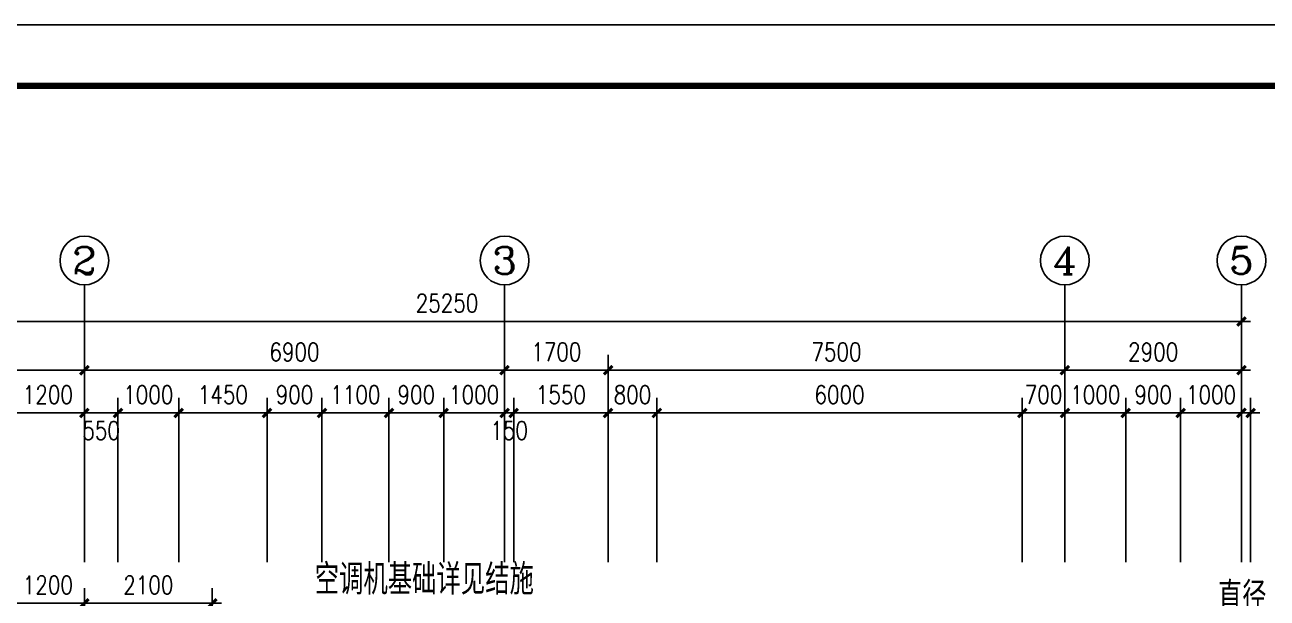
# Model space of a CAD drawing. Extents: x 458975 to 585950, y -118893 to 21149.
# Drawn here: x 474082 to 494481, y -37631 to -28226 of the extents above; entities that cross this region are included whole.
import ezdxf
from ezdxf.enums import TextEntityAlignment as Align

# ---------------------------------------------------------------- set-up
doc = ezdxf.new("R2010")
doc.units = 0
doc.header["$LTSCALE"] = 1000
doc.header["$MEASUREMENT"] = 0
doc.layers.get('0').update_dxf_attribs({"linetype": 'CONTINUOUS'})
doc.layers.get('DEFPOINTS').update_dxf_attribs({"linetype": 'CONTINUOUS'})
for name, color, linetype in [('AXIS', 3, 'CONTINUOUS'), ('AXIS_TEXT', 3, 'CONTINUOUS'), ('PUB_DIM', 3, 'CONTINUOUS'), ('PUB_TEXT', 7, 'CONTINUOUS'), ('PUB_TITLE', 4, 'CONTINUOUS'), ('暖通留洞', 6, 'CONTINUOUS')]:
    doc.layers.add(name, color=color, linetype=linetype)
doc.styles.add('-HZTXTSIMPLEX', font='SIMPLEX.shx', dxfattribs={"width": 0.8, "bigfont": 'HZTXT.shx'})
doc.styles.add('COMPLEX', font='COMPLEX.shx')
doc.styles.add('dim_font', font='SIMPLEX.shx', dxfattribs={"width": 0.8})
doc.dimstyles.new('DIMN', dxfattribs={"dimtxt": 300, "dimasz": 100, "dimexe": 250, "dimexo": 300, "dimgap": 0, "dimtad": 0, "dimdec": 0, "dimzin": 0, "dimdsep": 46, "dimtxsty": 'dim_font', "dimblk": 'ARCHTICK', "dimcen": 0.09, "dimdle": 150, "dimclrt": 7, "dimazin": 0, "dimtfac": 1, "dimtdec": 0, "dimtix": 1, "dimtmove": 2, "dimatfit": 3, "dimfxl": 1, "dimtvp": 1, "dimtolj": 1, "dimtzin": 0, "dimarcsym": 0})

# ---------------------------------------------------------------- blocks, each defined once
blk = doc.blocks.new('_axiso')
blk.add_circle((0, 0), 0.5)
at = {"layer": 'AXIS_TEXT', "style": 'COMPLEX', "width": 1.041667}
blk.add_attdef('A', text='', height=0.56, dxfattribs=at).set_placement((-0.25, -0.28), (0.25, -0.28), align=Align.FIT)
blk = doc.blocks.new('_archtick')
at = {"const_width": 0.5}
blk.add_lwpolyline([(-0.7, -0.7), (0.7, 0.7)], dxfattribs=at)
blk = doc.blocks.new('*D21')
at = {"layer": 'AXIS', "color": 0, "lineweight": -2, "transparency": 16777216}
for p, q in [((491158.9982, -36192.27824), (491158.9982, -33642.27824)), ((494058.9982, -36192.27824), (494058.9982, -33642.27824)), ((494208.9982, -33892.27824), (491008.9982, -33892.27824))]:
    blk.add_line(p, q, dxfattribs=at)
at = {"layer": 'DEFPOINTS', "color": 0, "transparency": 16777216}
for p in [(491158.9982, -33892.27824), (491158.9982, -36492.27824), (494058.9982, -36492.27824)]:
    blk.add_point(p, dxfattribs=at)
at = {"layer": 'AXIS', "color": 0, "lineweight": -2, "transparency": 16777216, "xscale": 100, "yscale": 100, "zscale": 100, "rotation": 180}
blk.add_blockref('_archtick', (491158.9982, -33892.27824), dxfattribs=at)
at = {"layer": 'AXIS', "color": 0, "lineweight": -2, "transparency": 16777216, "xscale": 100, "yscale": 100, "zscale": 100}
blk.add_blockref('_archtick', (494058.9982, -33892.27824), dxfattribs=at)
at = {"layer": 'AXIS', "color": 7, "transparency": 16777216, "insert": (492608.9982, -33592.27824), "char_height": 300, "attachment_point": 5, "style": 'dim_font'}
blk.add_mtext('\\A1;2900', dxfattribs=at)
blk = doc.blocks.new('*D22')
at = {"layer": 'AXIS', "color": 0, "lineweight": -2, "transparency": 16777216}
for p, q in [((483659, -36192), (483659, -33642)), ((491159, -36192), (491159, -33642)), ((491309, -33892), (483509, -33892))]:
    blk.add_line(p, q, dxfattribs=at)
at = {"layer": 'DEFPOINTS', "color": 0, "transparency": 16777216}
for p in [(483659, -33892), (483659, -36492), (491159, -36492)]:
    blk.add_point(p, dxfattribs=at)
at = {"layer": 'AXIS', "color": 0, "lineweight": -2, "transparency": 16777216, "xscale": 100, "yscale": 100, "zscale": 100, "rotation": 180}
blk.add_blockref('_archtick', (483659, -33892), dxfattribs=at)
at = {"layer": 'AXIS', "color": 0, "lineweight": -2, "transparency": 16777216, "xscale": 100, "yscale": 100, "zscale": 100}
blk.add_blockref('_archtick', (491159, -33892), dxfattribs=at)
at = {"layer": 'AXIS', "color": 7, "transparency": 16777216, "insert": (487409, -33592), "char_height": 300, "attachment_point": 5, "style": 'dim_font'}
blk.add_mtext('\\A1;7500', dxfattribs=at)
blk = doc.blocks.new('*D23')
at = {"layer": 'AXIS', "color": 0, "lineweight": -2, "transparency": 16777216}
for p, q in [((481959, -36192), (481959, -33642)), ((483659, -36192), (483659, -33642)), ((483809, -33892), (481809, -33892))]:
    blk.add_line(p, q, dxfattribs=at)
at = {"layer": 'DEFPOINTS', "color": 0, "transparency": 16777216}
for p in [(481959, -33892), (481959, -36492), (483659, -36492)]:
    blk.add_point(p, dxfattribs=at)
at = {"layer": 'AXIS', "color": 0, "lineweight": -2, "transparency": 16777216, "xscale": 100, "yscale": 100, "zscale": 100, "rotation": 180}
blk.add_blockref('_archtick', (481959, -33892), dxfattribs=at)
at = {"layer": 'AXIS', "color": 0, "lineweight": -2, "transparency": 16777216, "xscale": 100, "yscale": 100, "zscale": 100}
blk.add_blockref('_archtick', (483659, -33892), dxfattribs=at)
at = {"layer": 'AXIS', "color": 7, "transparency": 16777216, "insert": (482809, -33592), "char_height": 300, "attachment_point": 5, "style": 'dim_font'}
blk.add_mtext('\\A1;1700', dxfattribs=at)
blk = doc.blocks.new('*D24')
at = {"layer": 'AXIS', "color": 0, "lineweight": -2, "transparency": 16777216}
for p, q in [((475058.9982, -36192.27824), (475058.9982, -33642.27824)), ((481958.9982, -36192.27824), (481958.9982, -33642.27824)), ((482108.9982, -33892.27824), (474908.9982, -33892.27824))]:
    blk.add_line(p, q, dxfattribs=at)
at = {"layer": 'DEFPOINTS', "color": 0, "transparency": 16777216}
for p in [(475058.9982, -33892.27824), (475058.9982, -36492.27824), (481958.9982, -36492.27824)]:
    blk.add_point(p, dxfattribs=at)
at = {"layer": 'AXIS', "color": 0, "lineweight": -2, "transparency": 16777216, "xscale": 100, "yscale": 100, "zscale": 100, "rotation": 180}
blk.add_blockref('_archtick', (475058.9982, -33892.27824), dxfattribs=at)
at = {"layer": 'AXIS', "color": 0, "lineweight": -2, "transparency": 16777216, "xscale": 100, "yscale": 100, "zscale": 100}
blk.add_blockref('_archtick', (481958.9982, -33892.27824), dxfattribs=at)
at = {"layer": 'AXIS', "color": 7, "transparency": 16777216, "insert": (478508.9982, -33592.27824), "char_height": 300, "attachment_point": 5, "style": 'dim_font'}
blk.add_mtext('\\A1;6900', dxfattribs=at)
blk = doc.blocks.new('*D25')
at = {"layer": 'AXIS', "color": 0, "lineweight": -2, "transparency": 16777216}
for p, q in [((468958.9982, -36192.27824), (468958.9982, -33642.27824)), ((475058.9982, -36192.27824), (475058.9982, -33642.27824)), ((475208.9982, -33892.27824), (468808.9982, -33892.27824))]:
    blk.add_line(p, q, dxfattribs=at)
at = {"layer": 'DEFPOINTS', "color": 0, "transparency": 16777216}
for p in [(468958.9982, -33892.27824), (468958.9982, -36492.27824), (475058.9982, -36492.27824)]:
    blk.add_point(p, dxfattribs=at)
at = {"layer": 'AXIS', "color": 0, "lineweight": -2, "transparency": 16777216, "xscale": 100, "yscale": 100, "zscale": 100, "rotation": 180}
blk.add_blockref('_archtick', (468958.9982, -33892.27824), dxfattribs=at)
at = {"layer": 'AXIS', "color": 0, "lineweight": -2, "transparency": 16777216, "xscale": 100, "yscale": 100, "zscale": 100}
blk.add_blockref('_archtick', (475058.9982, -33892.27824), dxfattribs=at)
at = {"layer": 'AXIS', "color": 7, "transparency": 16777216, "insert": (472008.9982, -33592.27824), "char_height": 300, "attachment_point": 5, "style": 'dim_font'}
blk.add_mtext('\\A1;6100', dxfattribs=at)
blk = doc.blocks.new('*D26')
at = {"layer": 'AXIS', "color": 0, "lineweight": -2, "transparency": 16777216}
for p, q in [((468809, -36192), (468809, -32842)), ((494059, -36192), (494059, -32842)), ((494209, -33092), (468659, -33092))]:
    blk.add_line(p, q, dxfattribs=at)
at = {"layer": 'DEFPOINTS', "color": 0, "transparency": 16777216}
for p in [(468809, -33092), (468809, -36492), (494059, -36492)]:
    blk.add_point(p, dxfattribs=at)
at = {"layer": 'AXIS', "color": 0, "lineweight": -2, "transparency": 16777216, "xscale": 100, "yscale": 100, "zscale": 100, "rotation": 180}
blk.add_blockref('_archtick', (468809, -33092), dxfattribs=at)
at = {"layer": 'AXIS', "color": 0, "lineweight": -2, "transparency": 16777216, "xscale": 100, "yscale": 100, "zscale": 100}
blk.add_blockref('_archtick', (494059, -33092), dxfattribs=at)
at = {"layer": 'AXIS', "color": 7, "transparency": 16777216, "insert": (481014, -32792), "char_height": 300, "attachment_point": 5, "style": 'dim_font'}
blk.add_mtext('\\A1;25250', dxfattribs=at)
blk = doc.blocks.new('*D46')
at = {"layer": 'DEFPOINTS', "color": 0, "transparency": 16777216}
for p in [(475059, -34594), (473859, -37342), (475059, -37342)]:
    blk.add_point(p, dxfattribs=at)
at = {"layer": 'PUB_DIM', "color": 0, "lineweight": -2, "transparency": 16777216}
for p, q in [((473859, -37042), (473859, -34344)), ((475059, -37042), (475059, -34344)), ((473709, -34594), (475209, -34594))]:
    blk.add_line(p, q, dxfattribs=at)
at = {"layer": 'PUB_DIM', "color": 0, "lineweight": -2, "transparency": 16777216, "xscale": 100, "yscale": 100, "zscale": 100, "rotation": 180}
blk.add_blockref('_archtick', (473859, -34594), dxfattribs=at)
at = {"layer": 'PUB_DIM', "color": 0, "lineweight": -2, "transparency": 16777216, "xscale": 100, "yscale": 100, "zscale": 100}
blk.add_blockref('_archtick', (475059, -34594), dxfattribs=at)
at = {"layer": 'PUB_DIM', "color": 7, "transparency": 16777216, "insert": (474459, -34294), "char_height": 300, "attachment_point": 5, "style": 'dim_font'}
blk.add_mtext('\\A1;1200', dxfattribs=at)
blk = doc.blocks.new('*D47')
at = {"layer": 'DEFPOINTS', "color": 0, "transparency": 16777216}
for p in [(475609, -34594), (475059, -37342), (475609, -37342)]:
    blk.add_point(p, dxfattribs=at)
at = {"layer": 'PUB_DIM', "color": 0, "lineweight": -2, "transparency": 16777216}
for p, q in [((475059, -37042), (475059, -34344)), ((475609, -37042), (475609, -34344)), ((474909, -34594), (475759, -34594))]:
    blk.add_line(p, q, dxfattribs=at)
at = {"layer": 'PUB_DIM', "color": 0, "lineweight": -2, "transparency": 16777216, "xscale": 100, "yscale": 100, "zscale": 100, "rotation": 180}
blk.add_blockref('_archtick', (475059, -34594), dxfattribs=at)
at = {"layer": 'PUB_DIM', "color": 0, "lineweight": -2, "transparency": 16777216, "xscale": 100, "yscale": 100, "zscale": 100}
blk.add_blockref('_archtick', (475609, -34594), dxfattribs=at)
at = {"layer": 'PUB_DIM', "color": 7, "transparency": 16777216, "insert": (475334, -34882), "char_height": 300, "attachment_point": 5, "style": 'dim_font'}
blk.add_mtext('\\A1;550', dxfattribs=at)
blk = doc.blocks.new('*D48')
at = {"layer": 'DEFPOINTS', "color": 0, "transparency": 16777216}
for p in [(476609, -34594), (475609, -37342), (476609, -37342)]:
    blk.add_point(p, dxfattribs=at)
at = {"layer": 'PUB_DIM', "color": 0, "lineweight": -2, "transparency": 16777216}
for p, q in [((475609, -37042), (475609, -34344)), ((476609, -37042), (476609, -34344)), ((475459, -34594), (476759, -34594))]:
    blk.add_line(p, q, dxfattribs=at)
at = {"layer": 'PUB_DIM', "color": 0, "lineweight": -2, "transparency": 16777216, "xscale": 100, "yscale": 100, "zscale": 100, "rotation": 180}
blk.add_blockref('_archtick', (475609, -34594), dxfattribs=at)
at = {"layer": 'PUB_DIM', "color": 0, "lineweight": -2, "transparency": 16777216, "xscale": 100, "yscale": 100, "zscale": 100}
blk.add_blockref('_archtick', (476609, -34594), dxfattribs=at)
at = {"layer": 'PUB_DIM', "color": 7, "transparency": 16777216, "insert": (476109, -34294), "char_height": 300, "attachment_point": 5, "style": 'dim_font'}
blk.add_mtext('\\A1;1000', dxfattribs=at)
blk = doc.blocks.new('*D49')
at = {"layer": 'DEFPOINTS', "color": 0, "transparency": 16777216}
for p in [(478059, -34594), (476609, -37342), (478059, -37342)]:
    blk.add_point(p, dxfattribs=at)
at = {"layer": 'PUB_DIM', "color": 0, "lineweight": -2, "transparency": 16777216}
for p, q in [((476609, -37042), (476609, -34344)), ((478059, -37042), (478059, -34344)), ((476459, -34594), (478209, -34594))]:
    blk.add_line(p, q, dxfattribs=at)
at = {"layer": 'PUB_DIM', "color": 0, "lineweight": -2, "transparency": 16777216, "xscale": 100, "yscale": 100, "zscale": 100, "rotation": 180}
blk.add_blockref('_archtick', (476609, -34594), dxfattribs=at)
at = {"layer": 'PUB_DIM', "color": 0, "lineweight": -2, "transparency": 16777216, "xscale": 100, "yscale": 100, "zscale": 100}
blk.add_blockref('_archtick', (478059, -34594), dxfattribs=at)
at = {"layer": 'PUB_DIM', "color": 7, "transparency": 16777216, "insert": (477334, -34294), "char_height": 300, "attachment_point": 5, "style": 'dim_font'}
blk.add_mtext('\\A1;1450', dxfattribs=at)
blk = doc.blocks.new('*D50')
at = {"layer": 'DEFPOINTS', "color": 0, "transparency": 16777216}
for p in [(478959, -34594), (478059, -37342), (478959, -37342)]:
    blk.add_point(p, dxfattribs=at)
at = {"layer": 'PUB_DIM', "color": 0, "lineweight": -2, "transparency": 16777216}
for p, q in [((478059, -37042), (478059, -34344)), ((478959, -37042), (478959, -34344)), ((477909, -34594), (479109, -34594))]:
    blk.add_line(p, q, dxfattribs=at)
at = {"layer": 'PUB_DIM', "color": 0, "lineweight": -2, "transparency": 16777216, "xscale": 100, "yscale": 100, "zscale": 100, "rotation": 180}
blk.add_blockref('_archtick', (478059, -34594), dxfattribs=at)
at = {"layer": 'PUB_DIM', "color": 0, "lineweight": -2, "transparency": 16777216, "xscale": 100, "yscale": 100, "zscale": 100}
blk.add_blockref('_archtick', (478959, -34594), dxfattribs=at)
at = {"layer": 'PUB_DIM', "color": 7, "transparency": 16777216, "insert": (478509, -34294), "char_height": 300, "attachment_point": 5, "style": 'dim_font'}
blk.add_mtext('\\A1;900', dxfattribs=at)
blk = doc.blocks.new('*D51')
at = {"layer": 'DEFPOINTS', "color": 0, "transparency": 16777216}
for p in [(480059, -34594), (478959, -37342), (480059, -37342)]:
    blk.add_point(p, dxfattribs=at)
at = {"layer": 'PUB_DIM', "color": 0, "lineweight": -2, "transparency": 16777216}
for p, q in [((478959, -37042), (478959, -34344)), ((480059, -37042), (480059, -34344)), ((478809, -34594), (480209, -34594))]:
    blk.add_line(p, q, dxfattribs=at)
at = {"layer": 'PUB_DIM', "color": 0, "lineweight": -2, "transparency": 16777216, "xscale": 100, "yscale": 100, "zscale": 100, "rotation": 180}
blk.add_blockref('_archtick', (478959, -34594), dxfattribs=at)
at = {"layer": 'PUB_DIM', "color": 0, "lineweight": -2, "transparency": 16777216, "xscale": 100, "yscale": 100, "zscale": 100}
blk.add_blockref('_archtick', (480059, -34594), dxfattribs=at)
at = {"layer": 'PUB_DIM', "color": 7, "transparency": 16777216, "insert": (479509, -34294), "char_height": 300, "attachment_point": 5, "style": 'dim_font'}
blk.add_mtext('\\A1;1100', dxfattribs=at)
blk = doc.blocks.new('*D52')
at = {"layer": 'DEFPOINTS', "color": 0, "transparency": 16777216}
for p in [(480959, -34594), (480059, -37342), (480959, -37342)]:
    blk.add_point(p, dxfattribs=at)
at = {"layer": 'PUB_DIM', "color": 0, "lineweight": -2, "transparency": 16777216}
for p, q in [((480059, -37042), (480059, -34344)), ((480959, -37042), (480959, -34344)), ((479909, -34594), (481109, -34594))]:
    blk.add_line(p, q, dxfattribs=at)
at = {"layer": 'PUB_DIM', "color": 0, "lineweight": -2, "transparency": 16777216, "xscale": 100, "yscale": 100, "zscale": 100, "rotation": 180}
blk.add_blockref('_archtick', (480059, -34594), dxfattribs=at)
at = {"layer": 'PUB_DIM', "color": 0, "lineweight": -2, "transparency": 16777216, "xscale": 100, "yscale": 100, "zscale": 100}
blk.add_blockref('_archtick', (480959, -34594), dxfattribs=at)
at = {"layer": 'PUB_DIM', "color": 7, "transparency": 16777216, "insert": (480509, -34294), "char_height": 300, "attachment_point": 5, "style": 'dim_font'}
blk.add_mtext('\\A1;900', dxfattribs=at)
blk = doc.blocks.new('*D53')
at = {"layer": 'DEFPOINTS', "color": 0, "transparency": 16777216}
for p in [(481959, -34594), (480959, -37342), (481959, -37342)]:
    blk.add_point(p, dxfattribs=at)
at = {"layer": 'PUB_DIM', "color": 0, "lineweight": -2, "transparency": 16777216}
for p, q in [((480959, -37042), (480959, -34344)), ((481959, -37042), (481959, -34344)), ((480809, -34594), (482109, -34594))]:
    blk.add_line(p, q, dxfattribs=at)
at = {"layer": 'PUB_DIM', "color": 0, "lineweight": -2, "transparency": 16777216, "xscale": 100, "yscale": 100, "zscale": 100, "rotation": 180}
blk.add_blockref('_archtick', (480959, -34594), dxfattribs=at)
at = {"layer": 'PUB_DIM', "color": 0, "lineweight": -2, "transparency": 16777216, "xscale": 100, "yscale": 100, "zscale": 100}
blk.add_blockref('_archtick', (481959, -34594), dxfattribs=at)
at = {"layer": 'PUB_DIM', "color": 7, "transparency": 16777216, "insert": (481459, -34294), "char_height": 300, "attachment_point": 5, "style": 'dim_font'}
blk.add_mtext('\\A1;1000', dxfattribs=at)
blk = doc.blocks.new('*D54')
at = {"layer": 'DEFPOINTS', "color": 0, "transparency": 16777216}
for p in [(482109, -34594), (481959, -37342), (482109, -37342)]:
    blk.add_point(p, dxfattribs=at)
at = {"layer": 'PUB_DIM', "color": 0, "lineweight": -2, "transparency": 16777216}
for p, q in [((481959, -37042), (481959, -34344)), ((482109, -37042), (482109, -34344)), ((481809, -34594), (482259, -34594))]:
    blk.add_line(p, q, dxfattribs=at)
at = {"layer": 'PUB_DIM', "color": 0, "lineweight": -2, "transparency": 16777216, "xscale": 100, "yscale": 100, "zscale": 100, "rotation": 180}
blk.add_blockref('_archtick', (481959, -34594), dxfattribs=at)
at = {"layer": 'PUB_DIM', "color": 0, "lineweight": -2, "transparency": 16777216, "xscale": 100, "yscale": 100, "zscale": 100}
blk.add_blockref('_archtick', (482109, -34594), dxfattribs=at)
at = {"layer": 'PUB_DIM', "color": 7, "transparency": 16777216, "insert": (482034, -34882), "char_height": 300, "attachment_point": 5, "style": 'dim_font'}
blk.add_mtext('\\A1;150', dxfattribs=at)
blk = doc.blocks.new('*D55')
at = {"layer": 'DEFPOINTS', "color": 0, "transparency": 16777216}
for p in [(483659, -34594), (482109, -37342), (483659, -37342)]:
    blk.add_point(p, dxfattribs=at)
at = {"layer": '暖通留洞', "color": 0, "lineweight": -2, "transparency": 16777216}
for p, q in [((482109, -37042), (482109, -34344)), ((483659, -37042), (483659, -34344)), ((481959, -34594), (483809, -34594))]:
    blk.add_line(p, q, dxfattribs=at)
at = {"layer": '暖通留洞', "color": 0, "lineweight": -2, "transparency": 16777216, "xscale": 100, "yscale": 100, "zscale": 100, "rotation": 180}
blk.add_blockref('_archtick', (482109, -34594), dxfattribs=at)
at = {"layer": '暖通留洞', "color": 0, "lineweight": -2, "transparency": 16777216, "xscale": 100, "yscale": 100, "zscale": 100}
blk.add_blockref('_archtick', (483659, -34594), dxfattribs=at)
at = {"layer": '暖通留洞', "color": 7, "transparency": 16777216, "insert": (482884, -34294), "char_height": 300, "attachment_point": 5, "style": 'dim_font'}
blk.add_mtext('\\A1;1550', dxfattribs=at)
blk = doc.blocks.new('*D56')
at = {"layer": 'DEFPOINTS', "color": 0, "transparency": 16777216}
for p in [(484459, -34594), (483659, -37342), (484459, -37342)]:
    blk.add_point(p, dxfattribs=at)
at = {"layer": 'PUB_DIM', "color": 0, "lineweight": -2, "transparency": 16777216}
for p, q in [((483659, -37042), (483659, -34344)), ((484459, -37042), (484459, -34344)), ((483509, -34594), (484609, -34594))]:
    blk.add_line(p, q, dxfattribs=at)
at = {"layer": 'PUB_DIM', "color": 0, "lineweight": -2, "transparency": 16777216, "xscale": 100, "yscale": 100, "zscale": 100, "rotation": 180}
blk.add_blockref('_archtick', (483659, -34594), dxfattribs=at)
at = {"layer": 'PUB_DIM', "color": 0, "lineweight": -2, "transparency": 16777216, "xscale": 100, "yscale": 100, "zscale": 100}
blk.add_blockref('_archtick', (484459, -34594), dxfattribs=at)
at = {"layer": 'PUB_DIM', "color": 7, "transparency": 16777216, "insert": (484059, -34294), "char_height": 300, "attachment_point": 5, "style": 'dim_font'}
blk.add_mtext('\\A1;800', dxfattribs=at)
blk = doc.blocks.new('*D57')
at = {"layer": 'DEFPOINTS', "color": 0, "transparency": 16777216}
for p in [(490459, -34594), (484459, -37342), (490459, -37342)]:
    blk.add_point(p, dxfattribs=at)
at = {"layer": 'PUB_DIM', "color": 0, "lineweight": -2, "transparency": 16777216}
for p, q in [((484459, -37042), (484459, -34344)), ((490459, -37042), (490459, -34344)), ((484309, -34594), (490609, -34594))]:
    blk.add_line(p, q, dxfattribs=at)
at = {"layer": 'PUB_DIM', "color": 0, "lineweight": -2, "transparency": 16777216, "xscale": 100, "yscale": 100, "zscale": 100, "rotation": 180}
blk.add_blockref('_archtick', (484459, -34594), dxfattribs=at)
at = {"layer": 'PUB_DIM', "color": 0, "lineweight": -2, "transparency": 16777216, "xscale": 100, "yscale": 100, "zscale": 100}
blk.add_blockref('_archtick', (490459, -34594), dxfattribs=at)
at = {"layer": 'PUB_DIM', "color": 7, "transparency": 16777216, "insert": (487459, -34294), "char_height": 300, "attachment_point": 5, "style": 'dim_font'}
blk.add_mtext('\\A1;6000', dxfattribs=at)
blk = doc.blocks.new('*D58')
at = {"layer": 'DEFPOINTS', "color": 0, "transparency": 16777216}
for p in [(491159, -34594), (490459, -37342), (491159, -37342)]:
    blk.add_point(p, dxfattribs=at)
at = {"layer": 'PUB_DIM', "color": 0, "lineweight": -2, "transparency": 16777216}
for p, q in [((490459, -37042), (490459, -34344)), ((491159, -37042), (491159, -34344)), ((490309, -34594), (491309, -34594))]:
    blk.add_line(p, q, dxfattribs=at)
at = {"layer": 'PUB_DIM', "color": 0, "lineweight": -2, "transparency": 16777216, "xscale": 100, "yscale": 100, "zscale": 100, "rotation": 180}
blk.add_blockref('_archtick', (490459, -34594), dxfattribs=at)
at = {"layer": 'PUB_DIM', "color": 0, "lineweight": -2, "transparency": 16777216, "xscale": 100, "yscale": 100, "zscale": 100}
blk.add_blockref('_archtick', (491159, -34594), dxfattribs=at)
at = {"layer": 'PUB_DIM', "color": 7, "transparency": 16777216, "insert": (490809, -34294), "char_height": 300, "attachment_point": 5, "style": 'dim_font'}
blk.add_mtext('\\A1;700', dxfattribs=at)
blk = doc.blocks.new('*D59')
at = {"layer": 'DEFPOINTS', "color": 0, "transparency": 16777216}
for p in [(492159, -34594), (491159, -37342), (492159, -37342)]:
    blk.add_point(p, dxfattribs=at)
at = {"layer": 'PUB_DIM', "color": 0, "lineweight": -2, "transparency": 16777216}
for p, q in [((491159, -37042), (491159, -34344)), ((492159, -37042), (492159, -34344)), ((491009, -34594), (492309, -34594))]:
    blk.add_line(p, q, dxfattribs=at)
at = {"layer": 'PUB_DIM', "color": 0, "lineweight": -2, "transparency": 16777216, "xscale": 100, "yscale": 100, "zscale": 100, "rotation": 180}
blk.add_blockref('_archtick', (491159, -34594), dxfattribs=at)
at = {"layer": 'PUB_DIM', "color": 0, "lineweight": -2, "transparency": 16777216, "xscale": 100, "yscale": 100, "zscale": 100}
blk.add_blockref('_archtick', (492159, -34594), dxfattribs=at)
at = {"layer": 'PUB_DIM', "color": 7, "transparency": 16777216, "insert": (491659, -34294), "char_height": 300, "attachment_point": 5, "style": 'dim_font'}
blk.add_mtext('\\A1;1000', dxfattribs=at)
blk = doc.blocks.new('*D60')
at = {"layer": 'DEFPOINTS', "color": 0, "transparency": 16777216}
for p in [(493059, -34594), (492159, -37342), (493059, -37342)]:
    blk.add_point(p, dxfattribs=at)
at = {"layer": 'PUB_DIM', "color": 0, "lineweight": -2, "transparency": 16777216}
for p, q in [((492159, -37042), (492159, -34344)), ((493059, -37042), (493059, -34344)), ((492009, -34594), (493209, -34594))]:
    blk.add_line(p, q, dxfattribs=at)
at = {"layer": 'PUB_DIM', "color": 0, "lineweight": -2, "transparency": 16777216, "xscale": 100, "yscale": 100, "zscale": 100, "rotation": 180}
blk.add_blockref('_archtick', (492159, -34594), dxfattribs=at)
at = {"layer": 'PUB_DIM', "color": 0, "lineweight": -2, "transparency": 16777216, "xscale": 100, "yscale": 100, "zscale": 100}
blk.add_blockref('_archtick', (493059, -34594), dxfattribs=at)
at = {"layer": 'PUB_DIM', "color": 7, "transparency": 16777216, "insert": (492609, -34294), "char_height": 300, "attachment_point": 5, "style": 'dim_font'}
blk.add_mtext('\\A1;900', dxfattribs=at)
blk = doc.blocks.new('*D61')
at = {"layer": 'DEFPOINTS', "color": 0, "transparency": 16777216}
for p in [(494059, -34594), (493059, -37342), (494059, -37342)]:
    blk.add_point(p, dxfattribs=at)
at = {"layer": 'PUB_DIM', "color": 0, "lineweight": -2, "transparency": 16777216}
for p, q in [((493059, -37042), (493059, -34344)), ((494059, -37042), (494059, -34344)), ((492909, -34594), (494209, -34594))]:
    blk.add_line(p, q, dxfattribs=at)
at = {"layer": 'PUB_DIM', "color": 0, "lineweight": -2, "transparency": 16777216, "xscale": 100, "yscale": 100, "zscale": 100, "rotation": 180}
blk.add_blockref('_archtick', (493059, -34594), dxfattribs=at)
at = {"layer": 'PUB_DIM', "color": 0, "lineweight": -2, "transparency": 16777216, "xscale": 100, "yscale": 100, "zscale": 100}
blk.add_blockref('_archtick', (494059, -34594), dxfattribs=at)
at = {"layer": 'PUB_DIM', "color": 7, "transparency": 16777216, "insert": (493559, -34294), "char_height": 300, "attachment_point": 5, "style": 'dim_font'}
blk.add_mtext('\\A1;1000', dxfattribs=at)
blk = doc.blocks.new('*D62')
at = {"layer": 'DEFPOINTS', "color": 0, "transparency": 16777216}
for p in [(494209, -34594), (494059, -37342), (494209, -37342)]:
    blk.add_point(p, dxfattribs=at)
at = {"layer": 'PUB_DIM', "color": 0, "lineweight": -2, "transparency": 16777216}
for p, q in [((494059, -37042), (494059, -34344)), ((494209, -37042), (494209, -34344)), ((493909, -34594), (494359, -34594))]:
    blk.add_line(p, q, dxfattribs=at)
at = {"layer": 'PUB_DIM', "color": 0, "lineweight": -2, "transparency": 16777216, "xscale": 100, "yscale": 100, "zscale": 100, "rotation": 180}
blk.add_blockref('_archtick', (494059, -34594), dxfattribs=at)
at = {"layer": 'PUB_DIM', "color": 0, "lineweight": -2, "transparency": 16777216, "xscale": 100, "yscale": 100, "zscale": 100}
blk.add_blockref('_archtick', (494209, -34594), dxfattribs=at)
at = {"layer": 'PUB_DIM', "color": 7, "transparency": 16777216, "insert": (495081, -34294), "char_height": 300, "attachment_point": 5, "style": 'dim_font'}
blk.add_mtext('\\A1;150', dxfattribs=at)
blk = doc.blocks.new('*D290')
at = {"layer": 'DEFPOINTS', "color": 0, "transparency": 16777216}
for p in [(475059, -37716), (473859, -38570), (475059, -38570)]:
    blk.add_point(p, dxfattribs=at)
at = {"layer": 'PUB_DIM', "color": 0, "lineweight": -2, "transparency": 16777216}
for p, q in [((473859, -38270), (473859, -37466)), ((475059, -38270), (475059, -37466)), ((473709, -37716), (475209, -37716))]:
    blk.add_line(p, q, dxfattribs=at)
at = {"layer": 'PUB_DIM', "color": 0, "lineweight": -2, "transparency": 16777216, "xscale": 100, "yscale": 100, "zscale": 100, "rotation": 180}
blk.add_blockref('_archtick', (473859, -37716), dxfattribs=at)
at = {"layer": 'PUB_DIM', "color": 0, "lineweight": -2, "transparency": 16777216, "xscale": 100, "yscale": 100, "zscale": 100}
blk.add_blockref('_archtick', (475059, -37716), dxfattribs=at)
at = {"layer": 'PUB_DIM', "color": 7, "transparency": 16777216, "insert": (474459, -37416), "char_height": 300, "attachment_point": 5, "style": 'dim_font'}
blk.add_mtext('\\A1;1200', dxfattribs=at)
blk = doc.blocks.new('*D291')
at = {"layer": 'DEFPOINTS', "color": 0, "transparency": 16777216}
for p in [(477159, -37716), (475059, -38570), (477159, -38570)]:
    blk.add_point(p, dxfattribs=at)
at = {"layer": 'PUB_DIM', "color": 0, "lineweight": -2, "transparency": 16777216}
for p, q in [((475059, -38270), (475059, -37466)), ((477159, -38270), (477159, -37466)), ((474909, -37716), (477309, -37716))]:
    blk.add_line(p, q, dxfattribs=at)
at = {"layer": 'PUB_DIM', "color": 0, "lineweight": -2, "transparency": 16777216, "xscale": 100, "yscale": 100, "zscale": 100, "rotation": 180}
blk.add_blockref('_archtick', (475059, -37716), dxfattribs=at)
at = {"layer": 'PUB_DIM', "color": 0, "lineweight": -2, "transparency": 16777216, "xscale": 100, "yscale": 100, "zscale": 100}
blk.add_blockref('_archtick', (477159, -37716), dxfattribs=at)
at = {"layer": 'PUB_DIM', "color": 7, "transparency": 16777216, "insert": (476109, -37416), "char_height": 300, "attachment_point": 5, "style": 'dim_font'}
blk.add_mtext('\\A1;2100', dxfattribs=at)

msp = doc.modelspace()

# ---------------------------------------------------------------- linework, layer by layer
at = {"layer": 'AXIS'}
for p, q in [((475059, -32492.3), (475059, -36492.3)), ((481959, -32492.3), (481959, -36492.3)), ((491159, -32492.3), (491159, -36492.3)), ((494059, -32492.3), (494059, -36492.3))]:
    msp.add_line(p, q, dxfattribs=at)
at = {"layer": 'PUB_TITLE'}
msp.add_lwpolyline([(458975.5, -70226.1), (458975.5, -28226.1), (518375.5, -28226.1), (518375.5, -70226.1)], close=True, dxfattribs=at)
at = {"layer": 'PUB_TITLE', "const_width": 100}
msp.add_lwpolyline([(461475.5, -69226.1), (517375.5, -69226.1), (517375.5, -29226.1), (461475.5, -29226.1)], close=True, dxfattribs=at)

# ---------------------------------------------------------------- block references
at = {"layer": 'AXIS'}
ref = msp.add_blockref('_axiso', (475059, -32092.3), dxfattribs=dict(at, xscale=800, yscale=800, zscale=800))
ref.add_attrib('A', '2', dxfattribs={"layer": 'AXIS_TEXT', "height": 448, "style": 'COMPLEX', "width": 1.339286}).set_placement((474859, -32316.3), (475259, -32316.3), align=Align.FIT)
ref = msp.add_blockref('_axiso', (481959, -32092.3), dxfattribs=dict(at, xscale=800, yscale=800, zscale=800))
ref.add_attrib('A', '3', dxfattribs={"layer": 'AXIS_TEXT', "height": 448, "style": 'COMPLEX', "width": 1.339286}).set_placement((481759, -32316.3), (482159, -32316.3), align=Align.FIT)
ref = msp.add_blockref('_axiso', (491159, -32092.3), dxfattribs=dict(at, xscale=800, yscale=800, zscale=800))
ref.add_attrib('A', '4', dxfattribs={"layer": 'AXIS_TEXT', "height": 448, "style": 'COMPLEX', "width": 1.171875}).set_placement((490959, -32316.3), (491359, -32316.3), align=Align.FIT)
ref = msp.add_blockref('_axiso', (494059, -32092.3), dxfattribs=dict(at, xscale=800, yscale=800, zscale=800))
ref.add_attrib('A', '5', dxfattribs={"layer": 'AXIS_TEXT', "height": 448, "style": 'COMPLEX', "width": 1.339286}).set_placement((493859, -32316.3), (494259, -32316.3), align=Align.FIT)

# ---------------------------------------------------------------- texts
at = {"layer": 'PUB_TEXT', "style": '-HZTXTSIMPLEX', "width": 0.8}
msp.add_text('直径', height=500, dxfattribs=at).set_placement((493671.2, -37864.1))
at = {"layer": '暖通留洞', "style": '-HZTXTSIMPLEX', "width": 0.8}
msp.add_text('空调机基础详见结施', height=500, dxfattribs=at).set_placement((478840.7, -37573.1))

# ---------------------------------------------------------------- dimensions: what is measured, and where the dimension line sits
at = {"layer": 'AXIS'}
dim = msp.add_linear_dim(base=(468809, -33092.3), p1=(494059, -36492.3), p2=(468809, -36492.3), angle=180, dimstyle='DIMN', dxfattribs=at)
dim.commit()
dim.dimension.update_dxf_attribs({"geometry": '*D26', "text_midpoint": (481013.8, -32792.3), "dimtype": 160})
for base, p1, p2, picture, middle in [((468959, -33892.3), (475059, -36492.3), (468959, -36492.3), '*D25', (472009, -33592.3)), ((475059, -33892.3), (481959, -36492.3), (475059, -36492.3), '*D24', (478509, -33592.3)), ((481959, -33892.3), (483659, -36492.3), (481959, -36492.3), '*D23', (482809, -33592.3)), ((483659, -33892.3), (491159, -36492.3), (483659, -36492.3), '*D22', (487409, -33592.3)), ((491159, -33892.3), (494059, -36492.3), (491159, -36492.3), '*D21', (492609, -33592.3))]:
    dim = msp.add_linear_dim(base=base, p1=p1, p2=p2, angle=180, dimstyle='DIMN', dxfattribs=at)
    dim.commit()
    dim.dimension.update_dxf_attribs({"geometry": picture, "text_midpoint": middle})
at = {"layer": 'PUB_DIM'}
for base, p1, p2, picture, middle in [((475059, -34593.9), (473859, -37342.3), (475059, -37342.3), '*D46', (474459, -34293.9)), ((476609, -34593.9), (475609, -37342.3), (476609, -37342.3), '*D48', (476109, -34293.9)), ((478059, -34593.9), (476609, -37342.3), (478059, -37342.3), '*D49', (477334, -34293.9)), ((478959, -34593.9), (478059, -37342.3), (478959, -37342.3), '*D50', (478509, -34293.9)), ((480059, -34593.9), (478959, -37342.3), (480059, -37342.3), '*D51', (479509, -34293.9)), ((480959, -34593.9), (480059, -37342.3), (480959, -37342.3), '*D52', (480509, -34293.9)), ((481959, -34593.9), (480959, -37342.3), (481959, -37342.3), '*D53', (481459, -34293.9)), ((484459, -34593.9), (483659, -37342.3), (484459, -37342.3), '*D56', (484059, -34293.9)), ((490459, -34593.9), (484459, -37342.3), (490459, -37342.3), '*D57', (487459, -34293.9)), ((491159, -34593.9), (490459, -37342.3), (491159, -37342.3), '*D58', (490809, -34293.9)), ((492159, -34593.9), (491159, -37342.3), (492159, -37342.3), '*D59', (491659, -34293.9)), ((493059, -34593.9), (492159, -37342.3), (493059, -37342.3), '*D60', (492609, -34293.9)), ((494059, -34593.9), (493059, -37342.3), (494059, -37342.3), '*D61', (493559, -34293.9)), ((475059, -37716.1), (473859, -38570.4), (475059, -38570.4), '*D290', (474459, -37416.1)), ((477159, -37716.1), (475059, -38570.4), (477159, -38570.4), '*D291', (476109, -37416.1))]:
    dim = msp.add_linear_dim(base=base, p1=p1, p2=p2, dimstyle='DIMN', dxfattribs=at)
    dim.commit()
    dim.dimension.update_dxf_attribs({"geometry": picture, "text_midpoint": middle})
for base, p1, p2, picture, middle in [((494209, -34593.9), (494059, -37342.3), (494209, -37342.3), '*D62', (495080.6, -34293.9)), ((475609, -34593.9), (475059, -37342.3), (475609, -37342.3), '*D47', (475334, -34881.9)), ((482109, -34593.9), (481959, -37342.3), (482109, -37342.3), '*D54', (482034, -34881.9))]:
    dim = msp.add_linear_dim(base=base, p1=p1, p2=p2, dimstyle='DIMN', dxfattribs=at)
    dim.commit()
    dim.dimension.update_dxf_attribs({"geometry": picture, "text_midpoint": middle, "dimtype": 160})
at = {"layer": '暖通留洞'}
dim = msp.add_linear_dim(base=(483659, -34593.9), p1=(482109, -37342.3), p2=(483659, -37342.3), dimstyle='DIMN', dxfattribs=at)
dim.commit()
dim.dimension.update_dxf_attribs({"geometry": '*D55', "text_midpoint": (482884, -34293.9)})

doc.saveas('drawing.dxf')
